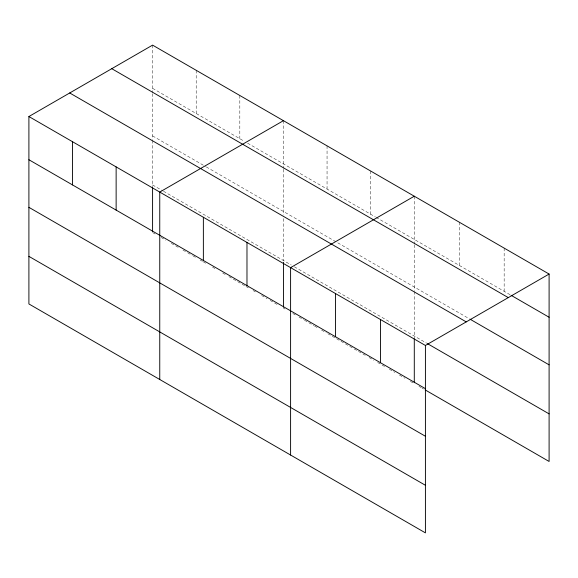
<?xml version="1.0" encoding="UTF-8"?>
<svg xmlns="http://www.w3.org/2000/svg" width="578" height="578" viewBox="0 0 578 578"><rect width="100%" height="100%" fill="white"/><g stroke="black" fill="none" stroke-linecap="round" stroke-linejoin="round"><path stroke-width="0.43" stroke-dasharray="2.89 2.17" d="M152.585 88.326L244.494 141.386M247.608 143.185L375.339 216.931M376.119 217.386L510.36 294.888M152.585 135.917L205.551 166.493M206.324 166.941L469.293 318.767M152.585 184.946L162.714 190.798M163.487 191.246L291.225 264.991M294.339 266.79L426.68 343.195M152.585 232.537L155.699 234.336M161.154 237.486L165.828 240.181M171.276 243.331L178.291 247.377M182.959 250.079L186.853 252.326M187.633 252.774L192.308 255.476M193.088 255.924L195.422 257.275M200.096 259.97L202.43 261.321M203.21 261.769L207.105 264.016M212.56 267.166L214.893 268.51M222.682 273.011L225.803 274.81M228.917 276.609L245.274 286.052M246.047 286.5L248.388 287.851M253.063 290.546L255.397 291.897M261.624 295.495L267.079 298.638M270.193 300.437L277.202 304.49M283.437 308.081L284.99 308.984M292.779 313.478L295.9 315.277M299.014 317.076L303.688 319.779M304.462 320.226L313.811 325.624M314.591 326.071L318.485 328.318M321.599 330.117L326.274 332.82M327.834 333.716L365.217 355.304M369.111 357.551L373.785 360.246M377.68 362.493L384.688 366.546M389.362 369.241L394.81 372.391M399.485 375.086L404.94 378.236M410.394 381.379L413.508 383.178M418.934 386.314L421.261 387.657M422.034 388.105L423.58 389.001M504.161 248.106L504.161 291.305M459.221 222.162L459.221 265.36M414.289 196.217L414.289 243.909M414.289 244.805L414.289 290.575M414.289 291.464L414.289 337.834M370.671 171.037L370.671 214.236M327.054 145.851L327.054 189.057M283.437 120.672L283.437 168.364M283.437 169.26L283.437 215.03M283.437 218.592L283.437 260.497M239.819 95.493L239.819 138.691M196.202 70.306L196.202 113.505M152.585 45.127L152.585 92.812M152.585 93.715L152.585 139.486M152.585 140.375L152.585 186.745"/><path stroke-width="0.87" d="M28.9 116.532L425.415 345.463L425.415 532.873L28.9 303.949L28.9 116.532L152.585 45.127L549.1 274.051L549.1 461.468L425.133 389.89M283.437 120.672L159.752 192.084L159.752 379.493M414.289 196.217L290.597 267.628L290.597 455.038M425.415 345.463L549.1 274.051M511.133 295.329L549.1 317.25M111.771 68.688L508.286 297.619M470.073 319.215L549.1 364.841M69.714 92.971L466.229 321.895M427.46 343.643L549.1 413.877M28.9 159.738L425.415 388.662M28.9 207.329L425.415 436.253M28.9 256.357L425.415 485.282M414.289 338.737L414.289 382.73M380.476 319.518L380.476 362.717M335.536 293.573L335.536 336.772M283.437 262.289L283.437 307.185M246.979 242.442L246.979 285.648M203.369 217.263L203.369 260.461M152.585 187.64L152.585 231.641M116.135 166.898L116.135 210.096M72.517 141.718L72.517 184.917"/></g></svg>
